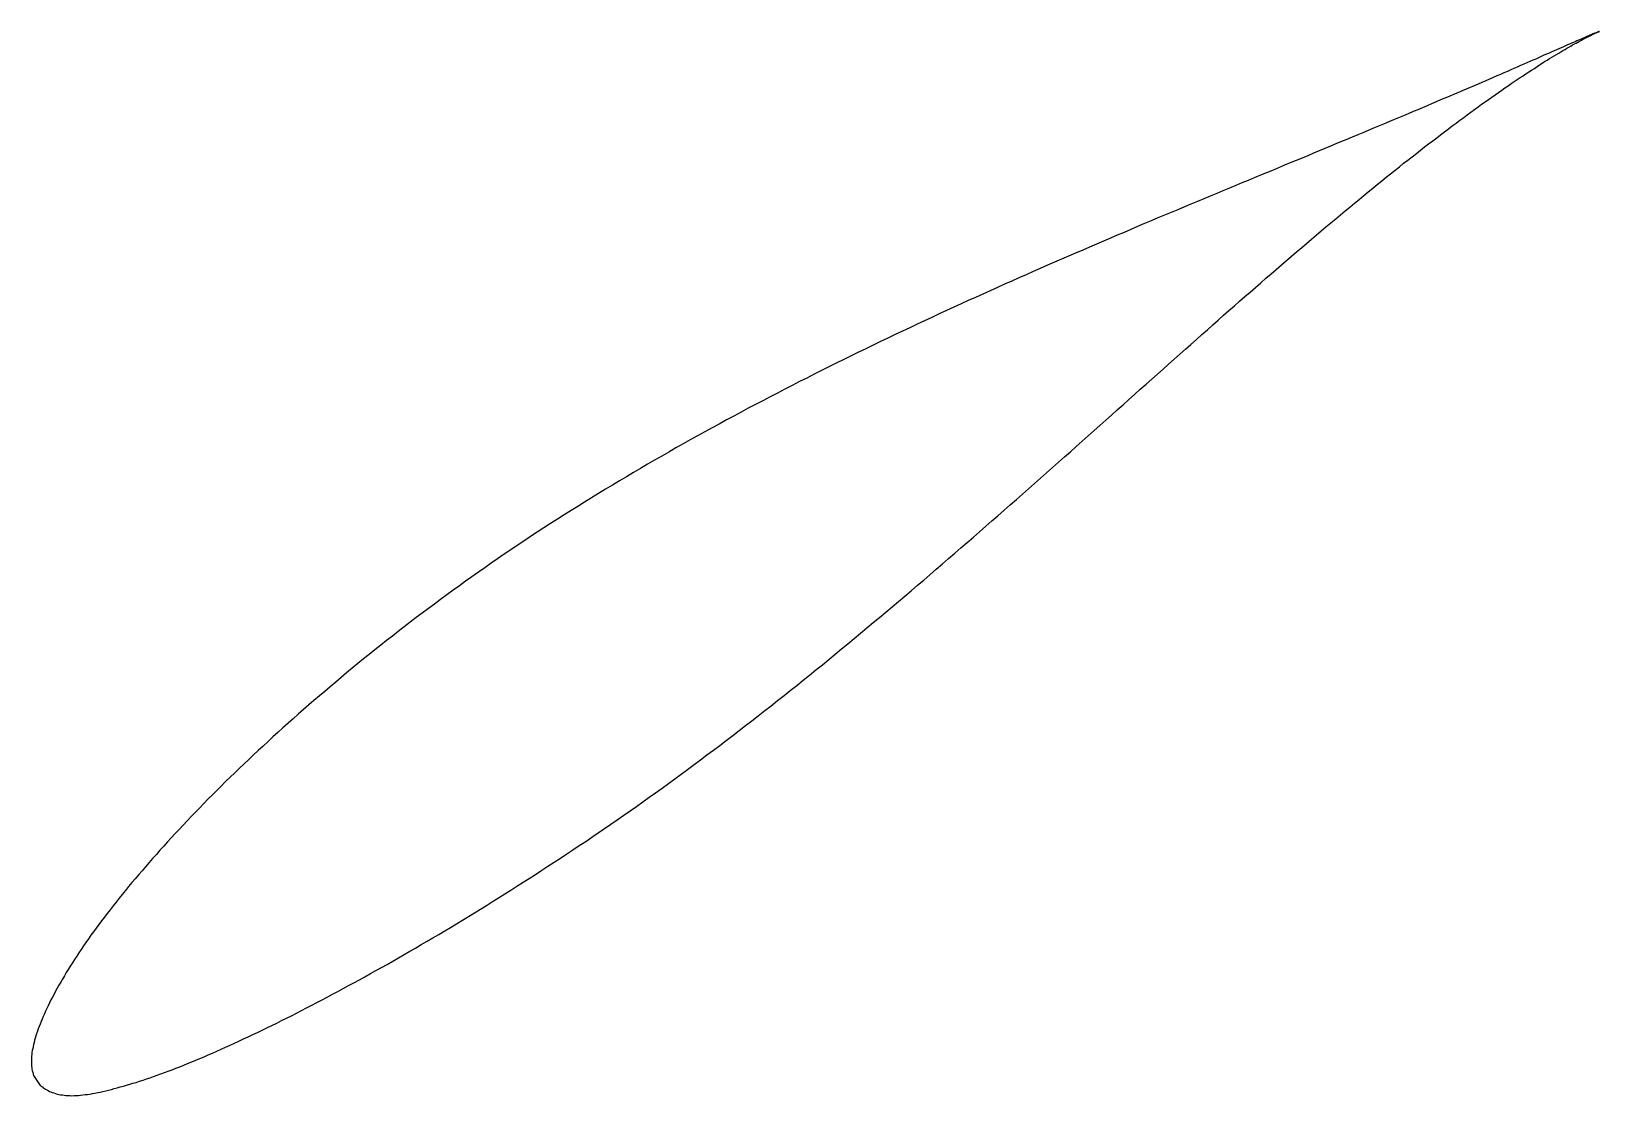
# Model space of a CAD drawing. Header units: metres. Extents: x -35 to 70, y -24 to 47.
import ezdxf

# ---------------------------------------------------------------- set-up
doc = ezdxf.new("R2010")
doc.units = ezdxf.units.M

msp = doc.modelspace()

# ---------------------------------------------------------------- linework, layer by layer
msp.add_lwpolyline([(69.79, 47.16), (69.79, 47.16), (69.78, 47.16), (69.77, 47.15), (69.75, 47.15), (69.73, 47.14), (69.71, 47.13), (69.68, 47.12), (69.64, 47.11), (69.6, 47.09), (69.56, 47.07), (69.51, 47.05), (69.46, 47.03), (69.41, 47.01), (69.34, 46.99), (69.28, 46.96), (69.21, 46.93), (69.14, 46.9), (69.06, 46.86), (68.98, 46.83), (68.89, 46.79), (68.8, 46.75), (68.7, 46.71), (68.6, 46.67), (68.5, 46.62), (68.39, 46.58), (68.28, 46.53), (68.16, 46.47), (68.04, 46.42), (67.91, 46.37), (67.78, 46.31), (67.65, 46.25), (67.51, 46.19), (67.37, 46.13), (67.22, 46.06), (67.07, 46), (66.91, 45.93), (66.75, 45.86), (66.59, 45.79), (66.42, 45.71), (66.25, 45.64), (66.07, 45.56), (65.89, 45.48), (65.7, 45.4), (65.52, 45.31), (65.32, 45.23), (65.12, 45.14), (64.92, 45.05), (64.72, 44.96), (64.51, 44.87), (64.29, 44.78), (64.07, 44.68), (63.85, 44.59), (63.63, 44.49), (63.4, 44.39), (63.16, 44.29), (62.92, 44.18), (62.68, 44.08), (62.43, 43.97), (62.18, 43.86), (61.93, 43.75), (61.67, 43.64), (61.41, 43.53), (61.14, 43.42), (60.87, 43.3), (60.6, 43.18), (60.32, 43.06), (60.04, 42.94), (59.75, 42.82), (59.46, 42.7), (59.17, 42.58), (58.87, 42.45), (58.57, 42.32), (58.27, 42.19), (57.96, 42.06), (57.65, 41.93), (57.33, 41.8), (57.01, 41.66), (56.69, 41.53), (56.36, 41.39), (56.03, 41.25), (55.7, 41.11), (55.36, 40.97), (55.02, 40.83), (54.68, 40.69), (54.33, 40.54), (53.98, 40.39), (53.63, 40.25), (53.27, 40.1), (52.91, 39.95), (52.55, 39.8), (52.18, 39.64), (51.81, 39.49), (51.44, 39.33), (51.06, 39.18), (50.68, 39.02), (50.3, 38.86), (49.91, 38.7), (49.52, 38.54), (49.13, 38.38), (48.74, 38.22), (48.34, 38.05), (47.94, 37.88), (47.53, 37.72), (47.13, 37.55), (46.72, 37.38), (46.31, 37.21), (45.89, 37.04), (45.48, 36.86), (45.06, 36.69), (44.63, 36.51), (44.21, 36.34), (43.78, 36.16), (43.35, 35.98), (42.92, 35.8), (42.49, 35.62), (42.05, 35.44), (41.61, 35.25), (41.17, 35.07), (40.73, 34.88), (40.28, 34.7), (39.83, 34.51), (39.39, 34.32), (38.93, 34.13), (38.48, 33.93), (38.02, 33.74), (37.57, 33.55), (37.11, 33.35), (36.65, 33.15), (36.19, 32.96), (35.72, 32.76), (35.26, 32.56), (34.79, 32.36), (34.32, 32.15), (33.85, 31.95), (33.38, 31.74), (32.9, 31.54), (32.43, 31.33), (31.95, 31.12), (31.48, 30.91), (31, 30.7), (30.52, 30.48), (30.04, 30.27), (29.56, 30.06), (29.07, 29.84), (28.59, 29.62), (28.11, 29.4), (27.62, 29.18), (27.14, 28.96), (26.65, 28.74), (26.16, 28.51), (25.67, 28.29), (25.19, 28.06), (24.7, 27.83), (24.21, 27.6), (23.72, 27.37), (23.23, 27.14), (22.74, 26.91), (22.24, 26.68), (21.75, 26.44), (21.26, 26.2), (20.77, 25.96), (20.28, 25.73), (19.79, 25.49), (19.3, 25.24), (18.8, 25), (18.31, 24.76), (17.82, 24.51), (17.33, 24.26), (16.84, 24.01), (16.35, 23.77), (15.86, 23.52), (15.37, 23.26), (14.88, 23.01), (14.39, 22.76), (13.9, 22.5), (13.41, 22.24), (12.92, 21.99), (12.44, 21.73), (11.95, 21.47), (11.46, 21.21), (10.98, 20.94), (10.5, 20.68), (10.01, 20.41), (9.53, 20.15), (9.05, 19.88), (8.57, 19.61), (8.09, 19.34), (7.62, 19.07), (7.14, 18.8), (6.66, 18.53), (6.19, 18.25), (5.72, 17.98), (5.25, 17.7), (4.78, 17.42), (4.31, 17.14), (3.84, 16.86), (3.38, 16.58), (2.91, 16.3), (2.45, 16.01), (1.99, 15.73), (1.53, 15.44), (1.08, 15.16), (0.62, 14.87), (0.17, 14.58), (-0.28, 14.29), (-0.73, 14), (-1.18, 13.71), (-1.62, 13.42), (-2.07, 13.12), (-2.51, 12.83), (-2.95, 12.53), (-3.39, 12.24), (-3.82, 11.94), (-4.25, 11.64), (-4.68, 11.34), (-5.11, 11.04), (-5.54, 10.74), (-5.96, 10.44), (-6.38, 10.14), (-6.8, 9.84), (-7.22, 9.53), (-7.63, 9.23), (-8.04, 8.92), (-8.45, 8.62), (-8.86, 8.31), (-9.26, 8.01), (-9.66, 7.7), (-10.06, 7.4), (-10.46, 7.09), (-10.85, 6.78), (-11.24, 6.48), (-11.63, 6.17), (-12.02, 5.86), (-12.4, 5.55), (-12.78, 5.25), (-13.16, 4.94), (-13.53, 4.63), (-13.91, 4.32), (-14.28, 4.02), (-14.64, 3.71), (-15.01, 3.4), (-15.37, 3.09), (-15.73, 2.79), (-16.09, 2.48), (-16.44, 2.18), (-16.79, 1.87), (-17.14, 1.57), (-17.48, 1.26), (-17.82, 0.96), (-18.16, 0.65), (-18.5, 0.35), (-18.83, 0.05), (-19.16, -0.25), (-19.49, -0.56), (-19.81, -0.86), (-20.13, -1.16), (-20.45, -1.46), (-20.76, -1.76), (-21.07, -2.05), (-21.38, -2.35), (-21.69, -2.65), (-21.99, -2.94), (-22.29, -3.24), (-22.58, -3.53), (-22.88, -3.82), (-23.17, -4.11), (-23.45, -4.41), (-23.73, -4.7), (-24.01, -4.98), (-24.29, -5.27), (-24.56, -5.56), (-24.83, -5.84), (-25.1, -6.13), (-25.36, -6.41), (-25.62, -6.69), (-25.88, -6.97), (-26.13, -7.25), (-26.38, -7.52), (-26.62, -7.8), (-26.87, -8.07), (-27.11, -8.35), (-27.34, -8.62), (-27.57, -8.89), (-27.8, -9.15), (-28.03, -9.42), (-28.25, -9.68), (-28.47, -9.95), (-28.68, -10.21), (-28.9, -10.47), (-29.1, -10.73), (-29.31, -10.98), (-29.51, -11.24), (-29.71, -11.49), (-29.9, -11.74), (-30.09, -11.99), (-30.28, -12.23), (-30.46, -12.48), (-30.64, -12.72), (-30.81, -12.96), (-30.99, -13.2), (-31.16, -13.44), (-31.32, -13.67), (-31.48, -13.91), (-31.64, -14.14), (-31.79, -14.36), (-31.94, -14.59), (-32.09, -14.82), (-32.23, -15.04), (-32.37, -15.26), (-32.51, -15.48), (-32.64, -15.69), (-32.76, -15.91), (-32.89, -16.12), (-33.01, -16.32), (-33.13, -16.53), (-33.24, -16.73), (-33.35, -16.94), (-33.45, -17.13), (-33.56, -17.33), (-33.66, -17.52), (-33.75, -17.71), (-33.84, -17.9), (-33.93, -18.08), (-34.02, -18.27), (-34.1, -18.44), (-34.17, -18.62), (-34.25, -18.79), (-34.32, -18.96), (-34.39, -19.13), (-34.45, -19.29), (-34.51, -19.45), (-34.57, -19.61), (-34.62, -19.77), (-34.67, -19.92), (-34.71, -20.07), (-34.75, -20.21), (-34.79, -20.36), (-34.83, -20.5), (-34.86, -20.64), (-34.88, -20.77), (-34.91, -20.9), (-34.93, -21.03), (-34.94, -21.16), (-34.95, -21.28), (-34.96, -21.4), (-34.97, -21.51), (-34.97, -21.63), (-34.97, -21.74), (-34.96, -21.84), (-34.96, -21.94), (-34.94, -22.04), (-34.93, -22.13), (-34.92, -22.22), (-34.9, -22.3), (-34.88, -22.37), (-34.86, -22.44), (-34.85, -22.49), (-34.83, -22.53), (-34.82, -22.56), (-34.38, -23.23), (-34.37, -23.23), (-34.35, -23.24), (-34.33, -23.26), (-34.29, -23.29), (-34.23, -23.33), (-34.17, -23.38), (-34.1, -23.43), (-34.02, -23.48), (-33.94, -23.52), (-33.85, -23.57), (-33.76, -23.62), (-33.67, -23.66), (-33.57, -23.7), (-33.47, -23.73), (-33.36, -23.77), (-33.25, -23.8), (-33.14, -23.82), (-33.02, -23.85), (-32.9, -23.86), (-32.78, -23.88), (-32.66, -23.89), (-32.53, -23.9), (-32.39, -23.9), (-32.26, -23.91), (-32.12, -23.9), (-31.98, -23.9), (-31.83, -23.89), (-31.68, -23.88), (-31.53, -23.86), (-31.37, -23.84), (-31.22, -23.82), (-31.05, -23.8), (-30.89, -23.77), (-30.72, -23.74), (-30.54, -23.7), (-30.37, -23.67), (-30.19, -23.63), (-30, -23.58), (-29.81, -23.54), (-29.62, -23.49), (-29.43, -23.44), (-29.23, -23.39), (-29.03, -23.33), (-28.82, -23.28), (-28.61, -23.21), (-28.4, -23.15), (-28.18, -23.08), (-27.96, -23.02), (-27.74, -22.95), (-27.51, -22.87), (-27.28, -22.79), (-27.04, -22.71), (-26.81, -22.63), (-26.57, -22.55), (-26.32, -22.46), (-26.08, -22.37), (-25.83, -22.28), (-25.57, -22.18), (-25.32, -22.08), (-25.06, -21.98), (-24.79, -21.87), (-24.53, -21.77), (-24.26, -21.66), (-23.99, -21.54), (-23.71, -21.43), (-23.43, -21.31), (-23.15, -21.19), (-22.87, -21.06), (-22.58, -20.94), (-22.29, -20.81), (-22, -20.68), (-21.7, -20.54), (-21.4, -20.41), (-21.1, -20.27), (-20.79, -20.12), (-20.49, -19.98), (-20.18, -19.83), (-19.86, -19.68), (-19.55, -19.53), (-19.23, -19.38), (-18.91, -19.22), (-18.58, -19.06), (-18.26, -18.9), (-17.93, -18.73), (-17.59, -18.57), (-17.26, -18.4), (-16.92, -18.22), (-16.58, -18.05), (-16.24, -17.87), (-15.9, -17.69), (-15.55, -17.51), (-15.2, -17.33), (-14.85, -17.14), (-14.49, -16.95), (-14.14, -16.76), (-13.78, -16.56), (-13.42, -16.37), (-13.05, -16.17), (-12.69, -15.97), (-12.32, -15.76), (-11.95, -15.56), (-11.58, -15.35), (-11.2, -15.14), (-10.83, -14.93), (-10.45, -14.71), (-10.07, -14.49), (-9.69, -14.27), (-9.3, -14.05), (-8.92, -13.82), (-8.53, -13.6), (-8.14, -13.37), (-7.75, -13.14), (-7.36, -12.9), (-6.97, -12.67), (-6.57, -12.43), (-6.17, -12.19), (-5.77, -11.94), (-5.37, -11.7), (-4.97, -11.45), (-4.57, -11.2), (-4.16, -10.95), (-3.76, -10.7), (-3.35, -10.44), (-2.94, -10.18), (-2.53, -9.93), (-2.12, -9.66), (-1.71, -9.4), (-1.29, -9.13), (-0.88, -8.86), (-0.46, -8.59), (-0.04, -8.32), (0.37, -8.05), (0.79, -7.77), (1.21, -7.49), (1.63, -7.21), (2.06, -6.93), (2.48, -6.64), (2.9, -6.35), (3.32, -6.06), (3.75, -5.77), (4.17, -5.48), (4.6, -5.18), (5.02, -4.89), (5.45, -4.59), (5.88, -4.28), (6.3, -3.98), (6.73, -3.68), (7.16, -3.37), (7.59, -3.06), (8.01, -2.75), (8.44, -2.43), (8.87, -2.12), (9.3, -1.8), (9.73, -1.48), (10.16, -1.16), (10.59, -0.84), (11.02, -0.52), (11.45, -0.19), (11.88, 0.14), (12.31, 0.47), (12.73, 0.8), (13.16, 1.13), (13.59, 1.46), (14.02, 1.8), (14.45, 2.13), (14.88, 2.47), (15.31, 2.81), (15.73, 3.15), (16.16, 3.49), (16.59, 3.84), (17.02, 4.18), (17.44, 4.53), (17.87, 4.87), (18.3, 5.22), (18.72, 5.57), (19.15, 5.92), (19.57, 6.27), (20, 6.62), (20.42, 6.97), (20.85, 7.32), (21.27, 7.68), (21.69, 8.03), (22.11, 8.38), (22.54, 8.74), (22.96, 9.1), (23.38, 9.45), (23.8, 9.81), (24.22, 10.17), (24.64, 10.52), (25.05, 10.88), (25.47, 11.24), (25.89, 11.6), (26.3, 11.96), (26.72, 12.31), (27.13, 12.67), (27.55, 13.03), (27.96, 13.39), (28.37, 13.75), (28.78, 14.11), (29.19, 14.47), (29.6, 14.82), (30.01, 15.18), (30.42, 15.54), (30.83, 15.9), (31.23, 16.25), (31.64, 16.61), (32.04, 16.97), (32.44, 17.32), (32.84, 17.68), (33.24, 18.03), (33.64, 18.39), (34.04, 18.74), (34.44, 19.09), (34.83, 19.45), (35.23, 19.8), (35.62, 20.15), (36.02, 20.5), (36.41, 20.85), (36.8, 21.19), (37.19, 21.54), (37.57, 21.89), (37.96, 22.23), (38.34, 22.58), (38.73, 22.92), (39.11, 23.26), (39.49, 23.6), (39.87, 23.94), (40.25, 24.27), (40.63, 24.61), (41, 24.94), (41.38, 25.28), (41.75, 25.61), (42.12, 25.94), (42.49, 26.26), (42.86, 26.59), (43.22, 26.92), (43.59, 27.24), (43.95, 27.56), (44.31, 27.88), (44.67, 28.2), (45.03, 28.51), (45.39, 28.83), (45.74, 29.14), (46.1, 29.45), (46.45, 29.75), (46.8, 30.06), (47.15, 30.36), (47.5, 30.67), (47.84, 30.96), (48.18, 31.26), (48.53, 31.56), (48.87, 31.85), (49.2, 32.14), (49.54, 32.43), (49.87, 32.71), (50.21, 33), (50.54, 33.28), (50.86, 33.55), (51.19, 33.83), (51.51, 34.1), (51.84, 34.37), (52.16, 34.64), (52.48, 34.91), (52.79, 35.17), (53.11, 35.43), (53.42, 35.69), (53.73, 35.94), (54.04, 36.2), (54.34, 36.45), (54.64, 36.69), (54.94, 36.94), (55.24, 37.18), (55.54, 37.42), (55.83, 37.65), (56.13, 37.89), (56.42, 38.12), (56.7, 38.35), (56.99, 38.57), (57.27, 38.79), (57.55, 39.01), (57.83, 39.23), (58.1, 39.44), (58.37, 39.65), (58.64, 39.86), (58.91, 40.06), (59.17, 40.26), (59.44, 40.46), (59.7, 40.66), (59.95, 40.85), (60.21, 41.04), (60.46, 41.23), (60.71, 41.41), (60.95, 41.59), (61.19, 41.77), (61.43, 41.95), (61.67, 42.12), (61.91, 42.29), (62.14, 42.45), (62.37, 42.61), (62.59, 42.77), (62.81, 42.93), (63.03, 43.08), (63.25, 43.23), (63.46, 43.38), (63.68, 43.53), (63.88, 43.67), (64.09, 43.81), (64.29, 43.94), (64.49, 44.07), (64.68, 44.2), (64.87, 44.33), (65.06, 44.45), (65.25, 44.58), (65.43, 44.69), (65.61, 44.81), (65.78, 44.92), (65.95, 45.03), (66.12, 45.14), (66.29, 45.24), (66.45, 45.34), (66.61, 45.44), (66.76, 45.53), (66.91, 45.62), (67.06, 45.71), (67.2, 45.8), (67.34, 45.88), (67.48, 45.96), (67.61, 46.04), (67.74, 46.11), (67.87, 46.18), (67.99, 46.25), (68.11, 46.32), (68.22, 46.38), (68.33, 46.44), (68.44, 46.5), (68.54, 46.56), (68.64, 46.61), (68.74, 46.66), (68.83, 46.71), (68.91, 46.75), (69, 46.8), (69.08, 46.84), (69.15, 46.87), (69.22, 46.91), (69.29, 46.94), (69.35, 46.97), (69.41, 47), (69.47, 47.03), (69.52, 47.05), (69.56, 47.07), (69.61, 47.09), (69.65, 47.1), (69.68, 47.12), (69.71, 47.13), (69.73, 47.14), (69.75, 47.15), (69.77, 47.15), (69.78, 47.16), (69.79, 47.16), (69.79, 47.16)], close=True)

doc.saveas('drawing.dxf')
